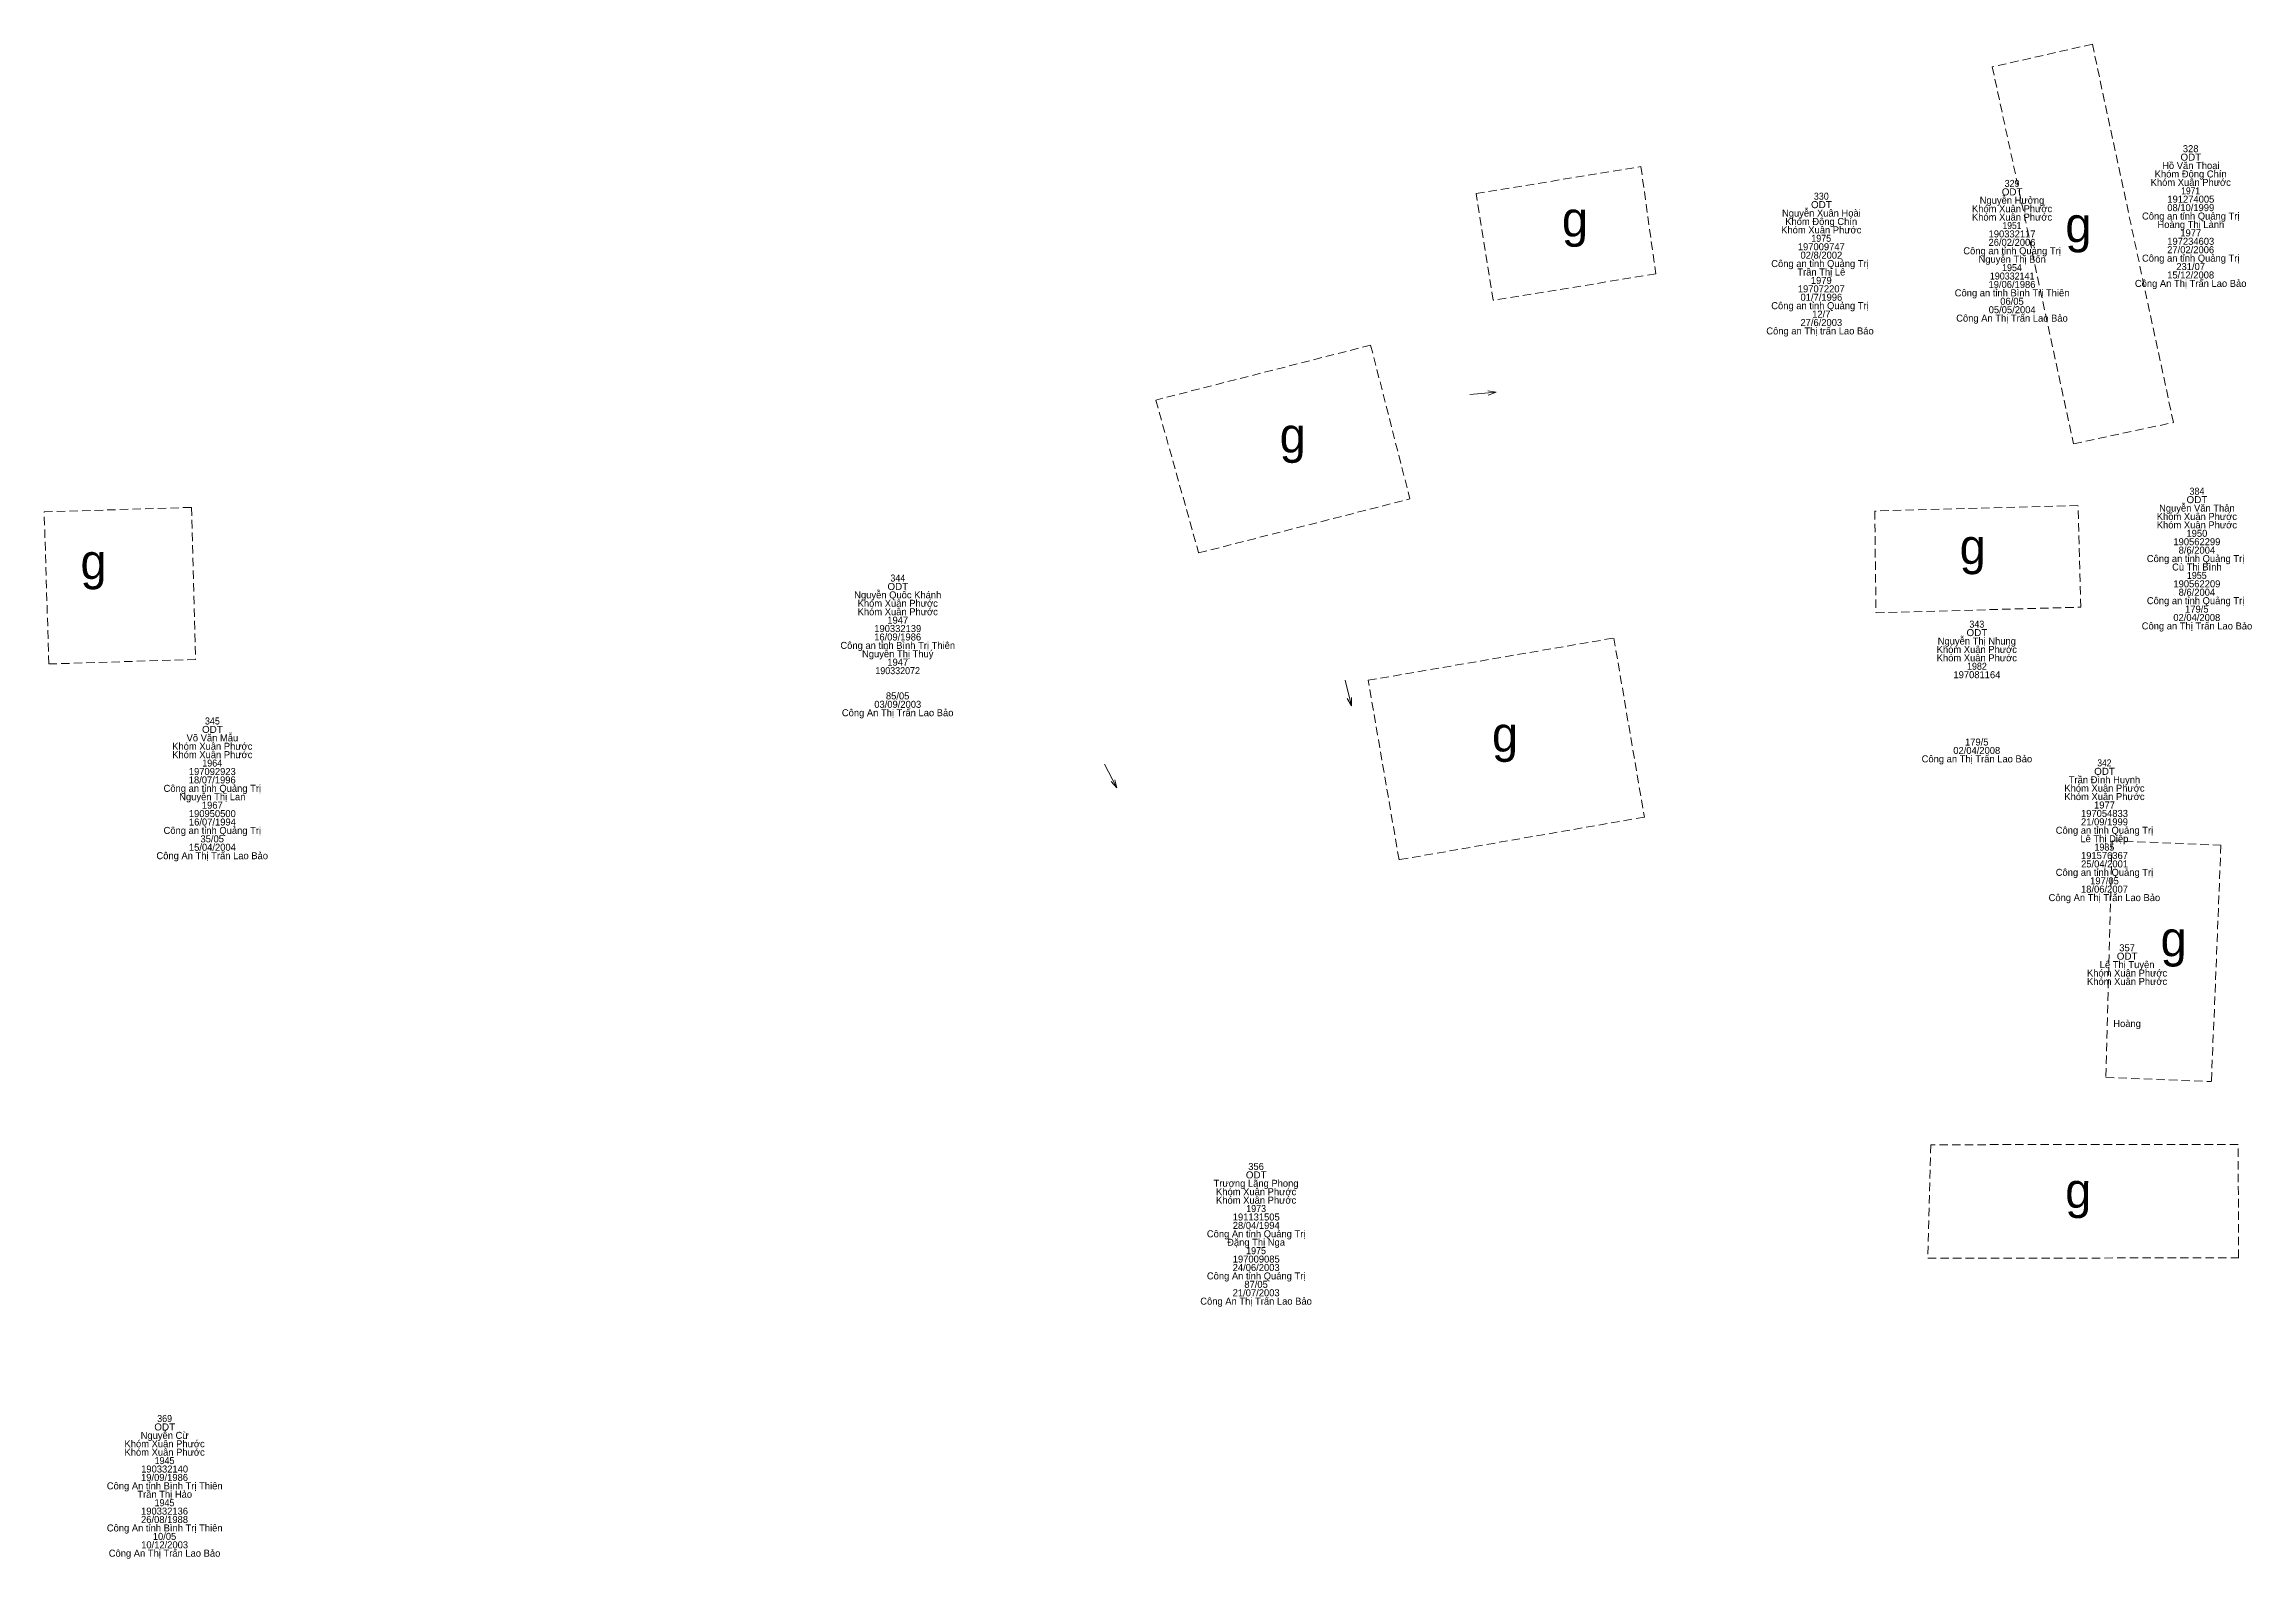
# Model space of a CAD drawing. Header units: metres. Extents: x 537497 to 538007, y 1836993 to 1837512.
# Drawn here: x 537619.2 to 537745.1, y 1837026.3 to 1837112.7 of the extents above; entities that cross this region are included whole.
import ezdxf
from ezdxf.enums import TextEntityAlignment as Align

# ---------------------------------------------------------------- set-up
doc = ezdxf.new("R2010")
doc.units = ezdxf.units.M
doc.header["$LTSCALE"] = 0.16
doc.linetypes.add('MEDIUM_DASHED', pattern=[4.5, 3, -1.5])
doc.layers.add('14', color=7, linetype='MEDIUM_DASHED', lineweight=13)
doc.layers.add('16', color=7, linetype='Continuous', lineweight=13)
doc.layers.add('15', color=7, linetype='Continuous')

msp = doc.modelspace()

# ---------------------------------------------------------------- linework, layer by layer
at = {"layer": '14'}
msp.add_line((537694.85, 1837095.55), (537697.09, 1837086.78), dxfattribs=at)
for points in [[(537736.01, 1837112.71), (537730.3, 1837111.41), (537734.94, 1837089.92), (537740.63, 1837091.14)], [(537700.86, 1837104.19), (537710.26, 1837105.73), (537711.11, 1837099.61), (537701.84, 1837098.11)], [(537619.2, 1837086.04), (537627.6, 1837086.3), (537627.84, 1837077.63), (537619.47, 1837077.37)], [(537735.19, 1837086.41), (537723.6, 1837086.09), (537723.67, 1837080.29), (537735.35, 1837080.61)], [(537708.72, 1837078.85), (537710.46, 1837068.64), (537696.47, 1837066.21), (537694.71, 1837076.44)], [(537726.8, 1837049.96), (537726.62, 1837043.49), (537744.34, 1837043.51), (537744.33, 1837049.98)]]:
    msp.add_lwpolyline(points, close=True, dxfattribs=at)
for points in [[(537694.85, 1837095.55), (537682.6, 1837092.42), (537685.04, 1837083.7), (537697.09, 1837086.78)], [(537737.13, 1837067.29), (537736.78, 1837053.8), (537742.8, 1837053.56)], [(537737.13, 1837067.29), (537743.34, 1837067.04), (537742.8, 1837053.56)]]:
    msp.add_lwpolyline(points, dxfattribs=at)
at = {"layer": '16'}
for p, q in [((537702, 1837092.86), (537701.55, 1837092.7)), ((537693.75, 1837074.99), (537693.52, 1837075.41)), ((537680.37, 1837070.31), (537680.05, 1837070.67))]:
    msp.add_line(p, q, dxfattribs=at)
for points in [[(537700.5, 1837092.73), (537702, 1837092.86), (537701.53, 1837092.94)], [(537693.39, 1837076.45), (537693.75, 1837074.99), (537693.76, 1837075.46)], [(537679.68, 1837071.65), (537680.37, 1837070.31), (537680.27, 1837070.77)]]:
    msp.add_lwpolyline(points, dxfattribs=at)

# ---------------------------------------------------------------- texts
at = {"layer": '15'}
for s, p in [('328', (537741.615, 1837106.55)), ('Hồ Văn Thoại', (537741.625, 1837105.59)), ('Khóm Xuân Phước', (537741.62, 1837104.63)), ('Khóm Đông Chín', (537741.615, 1837105.11)), ('Nguyễn Xuân Hoài', (537720.555, 1837102.88)), ('Khóm Xuân Phước', (537731.43, 1837103.13)), ('Nguyễn Hưởng', (537731.425, 1837103.61)), ('Công an tỉnh Quảng Trị', (537741.62, 1837102.71)), ('08/10/1999', (537741.62, 1837103.19)), ('191274005', (537741.625, 1837103.67)), ('Khóm Xuân Phước', (537720.55, 1837101.92)), ('Khóm Đông Chín', (537720.545, 1837102.4)), ('Khóm Xuân Phước', (537731.43, 1837102.65)), ('190332117', (537731.43, 1837101.69)), ('Hoàng Thị Lành', (537741.625, 1837102.23)), ('1977', (537741.62, 1837101.75)), ('197009747', (537720.55, 1837100.96)), ('02/8/2002', (537720.555, 1837100.48)), ('Công an tỉnh Quảng Trị', (537731.43, 1837100.73)), ('Nguyễn Thị Bốn', (537731.435, 1837100.25)), ('26/02/2006', (537731.425, 1837101.21)), ('Công an tỉnh Quảng Trị', (537741.62, 1837100.31)), ('27/02/2006', (537741.615, 1837100.79)), ('197234603', (537741.62, 1837101.27)), ('Công an tỉnh Quảng Trị ', (537720.55, 1837100)), ('Trần Thị Lê', (537720.55, 1837099.52)), ('1979', (537720.55, 1837099.04)), ('15/12/2008', (537741.615, 1837099.35)), ('231/07', (537741.615, 1837099.83)), ('197072207', (537720.55, 1837098.56)), ('01/7/1996', (537720.555, 1837098.08)), ('Công an tỉnh Bình Trị Thiên', (537731.43, 1837098.33)), ('19/06/1986', (537731.425, 1837098.81)), ('06/05', (537731.425, 1837097.85)), ('Công An Thị Trấn Lao Bảo', (537741.615, 1837098.87)), ('Công an tỉnh Quảng Trị ', (537720.55, 1837097.6)), ('27/6/2003', (537720.55, 1837096.64)), ('12/7', (537720.55, 1837097.12)), ('Công An Thị Trấn Lao Bảo', (537731.425, 1837096.89)), ('05/05/2004', (537731.435, 1837097.37)), ('Công an Thị trấn Lao Bảo ', (537720.55, 1837096.16)), ('Khóm Xuân Phước', (537741.97, 1837085.58)), ('Khóm Xuân Phước', (537741.97, 1837085.1)), ('Nguyễn Văn Thản', (537741.97, 1837086.06)), ('190562299', (537741.97, 1837084.14)), ('1950', (537741.97, 1837084.62)), ('Công an tỉnh Quảng Trị ', (537741.97, 1837083.18)), ('Cù Thị Bình', (537741.97, 1837082.7)), ('8/6/2004', (537741.97, 1837083.66)), ('190562209', (537741.97, 1837081.74)), ('Nguyễn Quốc Khánh', (537667.88, 1837081.11)), ('Khóm Xuân Phước', (537667.88, 1837080.63)), ('Khóm Xuân Phước', (537667.88, 1837080.15)), ('Công an tỉnh Quảng Trị ', (537741.97, 1837080.78)), ('8/6/2004', (537741.97, 1837081.26)), ('179/5', (537741.965, 1837080.3)), ('190332139', (537667.88, 1837079.19)), ('1947', (537667.88, 1837079.67)), ('Công an Thị Trấn Lao Bảo', (537741.975, 1837079.34)), ('02/04/2008', (537741.965, 1837079.82)), ('Công an tỉnh Bình Trị Thiên', (537667.88, 1837078.23)), ('Nguyễn Thị Thuý', (537667.88, 1837077.75)), ('16/09/1986', (537667.875, 1837078.71)), ('Khóm Xuân Phước', (537729.42, 1837078)), ('Khóm Xuân Phước', (537729.42, 1837077.52)), ('Nguyễn Thị Nhung', (537729.42, 1837078.48)), ('1947', (537667.88, 1837077.27)), ('197081164', (537729.425, 1837076.56)), ('85/05', (537667.875, 1837075.35)), ('Công An Thị Trấn Lao Bảo', (537667.875, 1837074.39)), ('03/09/2003', (537667.88, 1837074.87)), ('Khóm Xuân Phước', (537628.79, 1837072.48)), ('Võ Văn Mẫu', (537628.795, 1837072.96)), ('179/5', (537729.415, 1837072.72)), ('Khóm Xuân Phước', (537628.79, 1837072)), ('Công an Thị Trấn Lao Bảo', (537729.425, 1837071.76)), ('02/04/2008', (537729.415, 1837072.24)), ('Công an tỉnh Quảng Trị', (537628.79, 1837070.08)), ('18/07/1996', (537628.785, 1837070.56)), ('197092923', (537628.79, 1837071.04)), ('Khóm Xuân Phước', (537736.7, 1837070.09)), ('Trần Đình Huynh', (537736.7, 1837070.57)), ('Nguyễn Thị Lan', (537628.79, 1837069.6)), ('1967', (537628.79, 1837069.12)), ('Khóm Xuân Phước', (537736.7, 1837069.61)), ('1977', (537736.7, 1837069.13)), ('Công an tỉnh Quảng Trị', (537628.79, 1837067.68)), ('190950500', (537628.79, 1837068.64)), ('16/07/1994', (537628.795, 1837068.16)), ('Công an tỉnh Quảng Trị', (537736.7, 1837067.69)), ('21/09/1999', (537736.7, 1837068.17)), ('197054833', (537736.7, 1837068.65)), ('Công An Thị Trấn Lao Bảo', (537628.785, 1837066.24)), ('15/04/2004', (537628.795, 1837066.72)), ('35/05', (537628.785, 1837067.2)), ('Lê Thị Diệp', (537736.695, 1837067.21)), ('191576367', (537736.7, 1837066.25)), ('Công an tỉnh Quảng Trị', (537736.7, 1837065.29)), ('25/04/2001', (537736.705, 1837065.77)), ('Công An Thị Trấn Lao Bảo', (537736.695, 1837063.85)), ('18/06/2007', (537736.7, 1837064.33)), ('197/05', (537736.7, 1837064.81)), ('Lê Thị Tuyên', (537737.99, 1837060.03)), ('357', (537737.99, 1837060.99)), ('Khóm Xuân Phước', (537737.99, 1837059.55)), ('Khóm Xuân Phước', (537737.99, 1837059.07)), ('Hoàng', (537737.99, 1837056.67)), ('Trương Lãng Phong', (537688.315, 1837047.56)), ('356', (537688.315, 1837048.52)), ('Khóm Xuân Phước', (537688.32, 1837047.08)), ('Khóm Xuân Phước', (537688.32, 1837046.6)), ('28/04/1994', (537688.325, 1837045.16)), ('191131505', (537688.325, 1837045.64)), ('Công An tỉnh Quảng Trị', (537688.32, 1837044.68)), ('Đặng Thị Nga', (537688.315, 1837044.2)), ('Công An tỉnh Quảng Trị', (537688.32, 1837042.28)), ('24/06/2003', (537688.32, 1837042.76)), ('197009085', (537688.325, 1837043.24)), ('21/07/2003', (537688.32, 1837041.32)), ('87/05', (537688.315, 1837041.8)), ('Công An Thị Trấn Lao Bảo', (537688.315, 1837040.84)), ('Khóm Xuân Phước', (537626.07, 1837032.71)), ('Khóm Xuân Phước', (537626.07, 1837032.23)), ('Nguyễn Cừ', (537626.07, 1837033.19)), ('190332140', (537626.07, 1837031.27)), ('Công An tỉnh Bình Trị Thiên', (537626.075, 1837030.31)), ('Trần Thị Hảo', (537626.075, 1837029.83)), ('19/09/1986', (537626.065, 1837030.79)), ('190332136', (537626.065, 1837028.87)), ('Công An tỉnh Bình Trị Thiên', (537626.075, 1837027.91)), ('26/08/1988', (537626.065, 1837028.39)), ('10/05', (537626.065, 1837027.43)), ('Công An Thị Trấn Lao Bảo', (537626.065, 1837026.47)), ('10/12/2003', (537626.07, 1837026.95))]:
    msp.add_text(s, height=0.4, dxfattribs=at).set_placement(p, align=Align.CENTER)
for s, width, p in [('ODT', 1.05, (537741.625, 1837106.07)), ('ODT', 1.05, (537731.435, 1837104.09)), ('329', 0.95, (537731.43, 1837104.57)), ('1971', 0.9, (537741.615, 1837104.15)), ('ODT', 1.05, (537720.555, 1837103.36)), ('330', 0.95, (537720.55, 1837103.84)), ('1951', 0.9, (537731.425, 1837102.17)), ('1975', 0.95, (537720.545, 1837101.44)), ('190332141', 0.95, (537731.435, 1837099.29)), ('1954', 0.95, (537731.425, 1837099.77)), ('ODT', 1.05, (537741.975, 1837086.54)), ('384', 0.95, (537741.975, 1837087.02)), ('ODT', 1.05, (537667.885, 1837081.59)), ('344', 0.95, (537667.885, 1837082.07)), ('1955', 0.95, (537741.965, 1837082.22)), ('ODT', 1.05, (537729.425, 1837078.96)), ('343', 0.95, (537729.42, 1837079.44)), ('190332072', 0.95, (537667.875, 1837076.79)), ('1982', 0.95, (537729.425, 1837077.04)), ('345', 0.95, (537628.795, 1837073.92)), ('ODT', 1.05, (537628.795, 1837073.44)), ('1964', 0.95, (537628.785, 1837071.52)), ('342', 0.9, (537736.695, 1837071.53)), ('ODT', 1.05, (537736.705, 1837071.05)), ('1985', 0.95, (537736.695, 1837066.73)), ('ODT', 1.05, (537737.995, 1837060.51)), ('ODT', 1.05, (537688.325, 1837048.04)), ('1973', 0.95, (537688.32, 1837046.12)), ('1975', 0.95, (537688.315, 1837043.72)), ('ODT', 1.05, (537626.075, 1837033.67)), ('369', 0.95, (537626.07, 1837034.15)), ('1945', 0.95, (537626.065, 1837031.75)), ('1945', 0.95, (537626.065, 1837029.35))]:
    msp.add_text(s, height=0.4, dxfattribs=dict(at, width=width)).set_placement(p, align=Align.CENTER)
at = {"layer": '16'}
for p in [(537705.76, 1837101.74), (537734.47, 1837101.42), (537689.66, 1837089.42), (537728.44, 1837083.07), (537621.27, 1837082.21), (537701.77, 1837072.37), (537739.9, 1837060.7), (537734.46, 1837046.36)]:
    msp.add_text('g', height=2, dxfattribs=at).set_placement(p)

doc.saveas('drawing.dxf')
